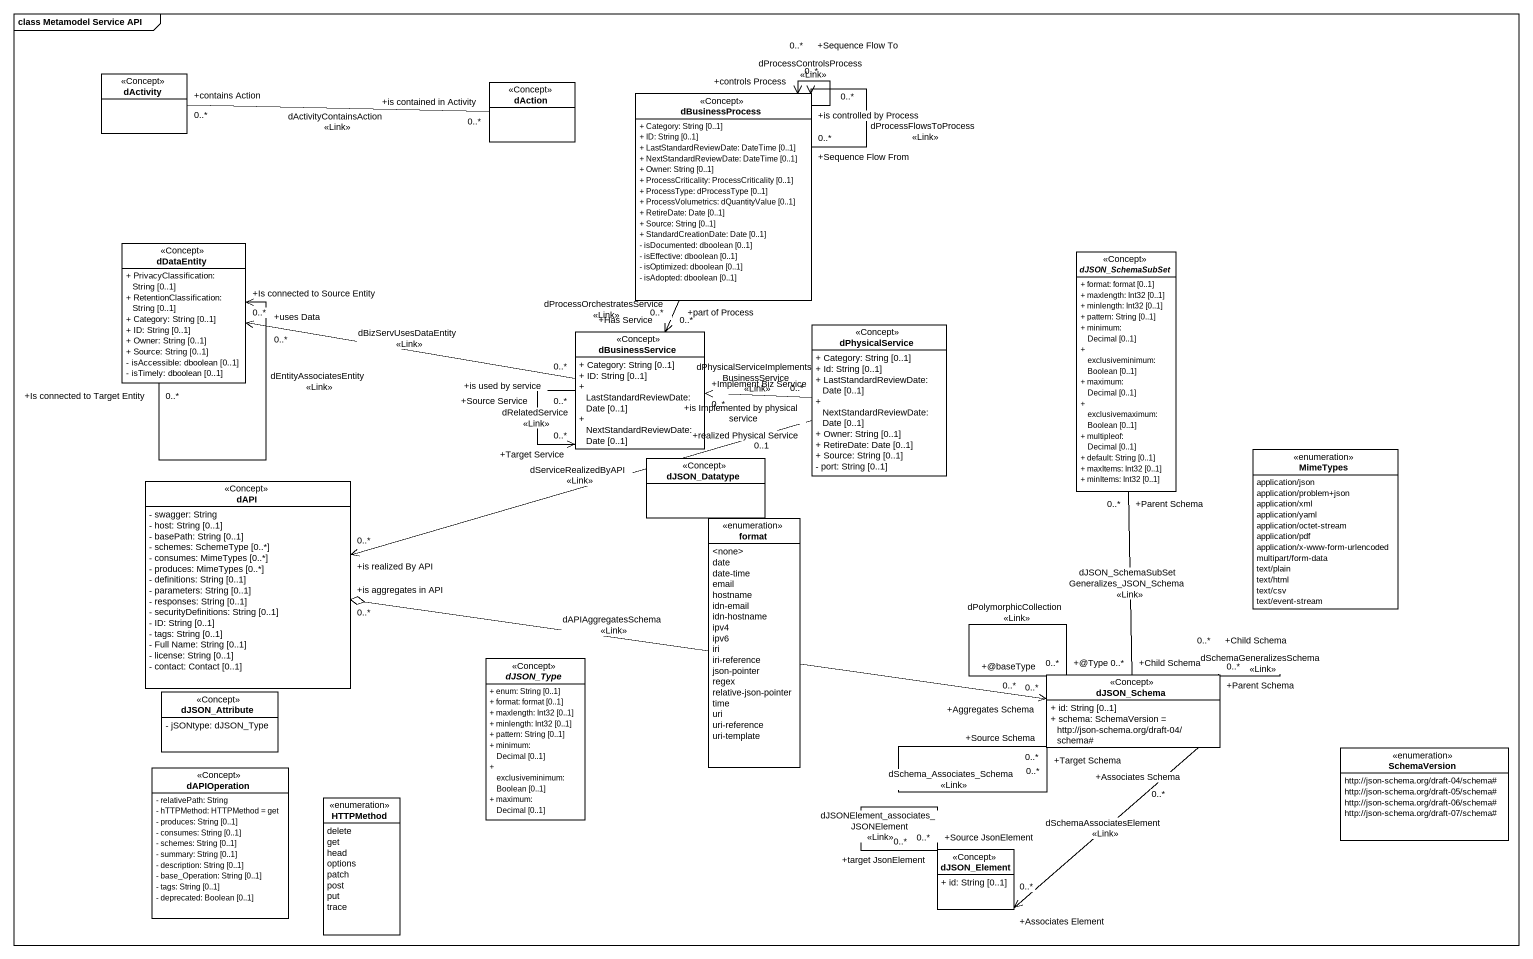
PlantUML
@startuml
mainframe class Metamodel Service API
hide circle
hide empty members
skinparam classAttributeIconSize 0
class dActivity <<Concept>>
class dAction <<Concept>>
class dBusinessProcess <<Concept>> {
  + Category: String [0..1]
  + ID: String [0..1]
  + LastStandardReviewDate: DateTime [0..1]
  + NextStandardReviewDate: DateTime [0..1]
  + Owner: String [0..1]
  + ProcessCriticality: ProcessCriticality [0..1]
  + ProcessType: dProcessType [0..1]
  + ProcessVolumetrics: dQuantityValue [0..1]
  + RetireDate: Date [0..1]
  + Source: String [0..1]
  + StandardCreationDate: Date [0..1]
  - isDocumented: dboolean [0..1]
  - isEffective: dboolean [0..1]
  - isOptimized: dboolean [0..1]
  - isAdopted: dboolean [0..1]
}
class dDataEntity <<Concept>> {
  + PrivacyClassification: String [0..1]
  + RetentionClassification: String [0..1]
  + Category: String [0..1]
  + ID: String [0..1]
  + Owner: String [0..1]
  + Source: String [0..1]
  - isAccessible: dboolean [0..1]
  - isTimely: dboolean [0..1]
}
abstract class dJSON_SchemaSubSet <<Concept>> {
  + format: format [0..1]
  + maxlength: Int32 [0..1]
  + minlength: Int32 [0..1]
  + pattern: String [0..1]
  + minimum: Decimal [0..1]
  + exclusiveminimum: Boolean [0..1]
  + maximum: Decimal [0..1]
  + exclusivemaximum: Boolean [0..1]
  + multipleof: Decimal [0..1]
  + default: String [0..1]
  + maxItems: Int32 [0..1]
  + minItems: Int32 [0..1]
}
class dBusinessService <<Concept>> {
  + Category: String [0..1]
  + ID: String [0..1]
  + LastStandardReviewDate: Date [0..1]
  + NextStandardReviewDate: Date [0..1]
}
class dPhysicalService <<Concept>> {
  + Category: String [0..1]
  + Id: String [0..1]
  + LastStandardReviewDate: Date [0..1]
  + NextStandardReviewDate: Date [0..1]
  + Owner: String [0..1]
  + RetireDate: Date [0..1]
  + Source: String [0..1]
  - port: String [0..1]
}
enum MimeTypes {
  application/json
  application/problem+json
  application/xml
  application/yaml
  application/octet-stream
  application/pdf
  application/x-www-form-urlencoded
  multipart/form-data
  text/plain
  text/html
  text/csv
  text/event-stream
}
class dAPI <<Concept>> {
  - swagger: String
  - host: String [0..1]
  - basePath: String [0..1]
  - schemes: SchemeType [0..*]
  - consumes: MimeTypes [0..*]
  - produces: MimeTypes [0..*]
  - definitions: String [0..1]
  - parameters: String [0..1]
  - responses: String [0..1]
  - securityDefinitions: String [0..1]
  - ID: String [0..1]
  - tags: String [0..1]
  - Full Name: String [0..1]
  - license: String [0..1]
  - contact: Contact [0..1]
}
class dJSON_Datatype <<Concept>>
enum format {
  <none>
  date
  date-time
  email
  hostname
  idn-email
  idn-hostname
  ipv4
  ipv6
  iri
  iri-reference
  json-pointer
  regex
  relative-json-pointer
  time
  uri
  uri-reference
  uri-template
}
abstract class dJSON_Type <<Concept>> {
  + enum: String [0..1]
  + format: format [0..1]
  + maxlength: Int32 [0..1]
  + minlength: Int32 [0..1]
  + pattern: String [0..1]
  + minimum: Decimal [0..1]
  + exclusiveminimum: Boolean [0..1]
  + maximum: Decimal [0..1]
}
class dJSON_Schema <<Concept>> {
  + id: String [0..1]
  + schema: SchemaVersion = http://json-schema.org/draft-04/schema#
}
class dJSON_Attribute <<Concept>> {
  - jSONtype: dJSON_Type
}
enum SchemaVersion {
  http://json-schema.org/draft-04/schema#
  http://json-schema.org/draft-05/schema#
  http://json-schema.org/draft-06/schema#
  http://json-schema.org/draft-07/schema#
}
class dAPIOperation <<Concept>> {
  - relativePath: String
  - hTTPMethod: HTTPMethod = get
  - produces: String [0..1]
  - consumes: String [0..1]
  - schemes: String [0..1]
  - summary: String [0..1]
  - description: String [0..1]
  - base_Operation: String [0..1]
  - tags: String [0..1]
  - deprecated: Boolean [0..1]
}
enum HTTPMethod {
  delete
  get
  head
  options
  patch
  post
  put
  trace
}
class dJSON_Element <<Concept>> {
  + id: String [0..1]
}
dActivity "+contains Action\n0..*" -right- "+is contained in Activity\n0..*" dAction : dActivityContainsAction\n<<Link>>
dBusinessProcess "+is controlled by Process\n0..*" --> "+controls Process\n0..*" dBusinessProcess : dProcessControlsProcess\n<<Link>>
dBusinessProcess "+Sequence Flow From\n0..*" --> "+Sequence Flow To\n0..*" dBusinessProcess : dProcessFlowsToProcess\n<<Link>>
dBusinessProcess "+part of Process\n0..*" --> "+Has Service\n0..*" dBusinessService : dProcessOrchestratesService\n<<Link>>
dDataEntity "+Is connected to Target Entity\n0..*" --> "+Is connected to Source Entity\n0..*" dDataEntity : dEntityAssociatesEntity\n<<Link>>
dBusinessService "+is used by service\n0..*" -left-> "+uses Data\n0..*" dDataEntity : dBizServUsesDataEntity\n<<Link>>
dBusinessService "+Source Service\n0..*" --> "+Target Service\n0..*" dBusinessService : dRelatedService\n<<Link>>
dPhysicalService "+is Implemented by physical service\n0..*" -left-> "+Implement Biz Service\n0..*" dBusinessService : dPhysicalServiceImplementsBusinessService\n<<Link>>
dAPI "+is realized By API\n0..*" <-right- "+realized Physical Service\n0..1" dPhysicalService : dServiceRealizedByAPI\n<<Link>>
dAPI "+is aggregates in API\n0..*" o-right-> "+Aggregates Schema\n0..*" dJSON_Schema : dAPIAggregatesSchema\n<<Link>>
dJSON_Schema "+Child Schema\n0..*" -up- "+Parent Schema\n0..*" dJSON_SchemaSubSet : dJSON_SchemaSubSetGeneralizes_JSON_Schema\n<<Link>>
dJSON_Schema "+@Type\n0..*" -- "+@baseType\n0..*" dJSON_Schema : dPolymorphicCollection\n<<Link>>
dJSON_Schema "+Source Schema\n0..*" -- "+Target Schema\n0..*" dJSON_Schema : dSchema_Associates_Schema\n<<Link>>
dJSON_Schema "+Parent Schema\n0..*" -- "+Child Schema\n0..*" dJSON_Schema : dSchemaGeneralizesSchema\n<<Link>>
dJSON_Schema "+Associates Schema\n0..*" --> "+Associates Element\n0..*" dJSON_Element : dSchemaAssociatesElement\n<<Link>>
dJSON_Element "+Source JsonElement\n0..*" -- "+target JsonElement\n0..*" dJSON_Element : dJSONElement_associates_JSONElement\n<<Link>>
@enduml
